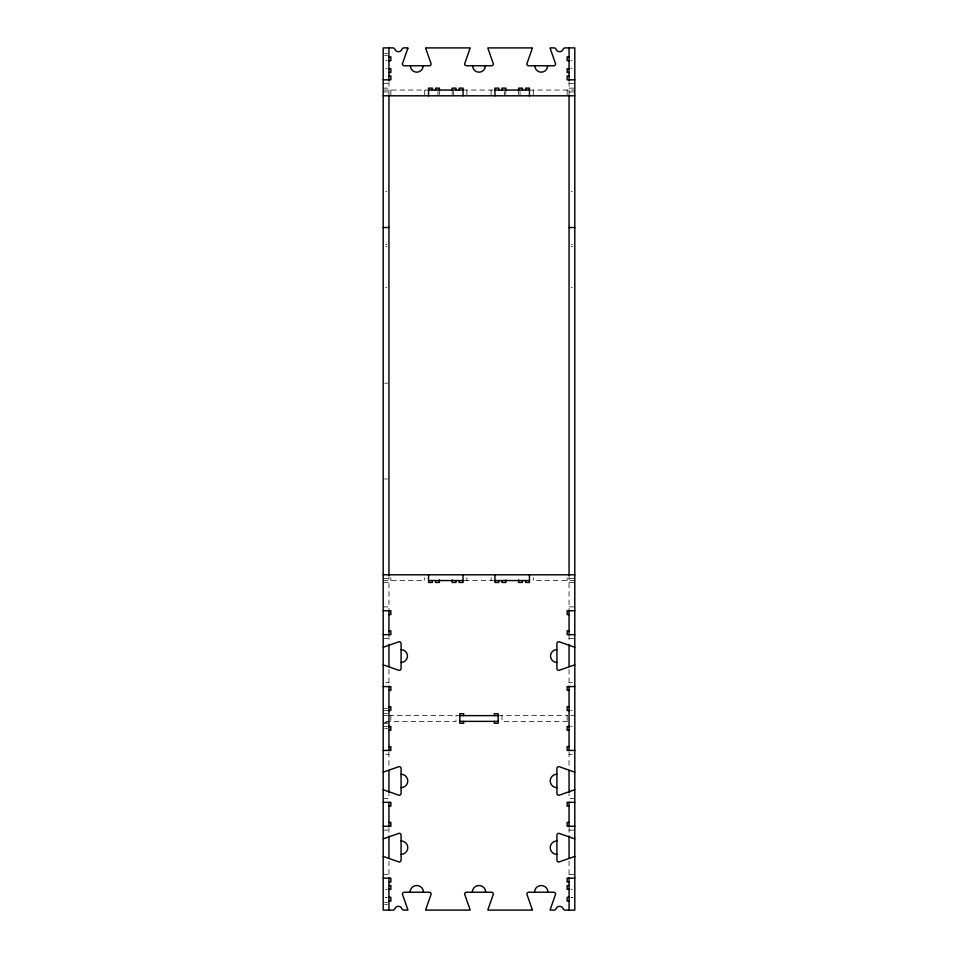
<?xml version="1.0" encoding="UTF-8"?>
<svg xmlns="http://www.w3.org/2000/svg" width="958" height="958" viewBox="0 0 958 958"><rect width="100%" height="100%" fill="white"/><g stroke="black" fill="none" stroke-linecap="round" stroke-linejoin="round"><path stroke-width="0.72" stroke-dasharray="4.79 3.59" d="M384.637 53.648L387.511 53.648M384.637 55.564L387.511 55.564M385.715 60.438L386.793 60.438M571.207 60.438L572.285 60.438M385.715 68.653L386.793 68.653M571.207 68.653L572.285 68.653M383.2 83.669L388.948 83.669M569.052 83.669L574.8 83.669M383.2 88.136L388.948 88.136M569.052 88.136L574.8 88.136M383.2 90.052L428.549 90.052M463.037 90.052L494.963 90.052M529.451 90.052L574.8 90.052M383.2 91.968L388.948 91.968M569.052 91.968L574.8 91.968M385.715 191.6L386.793 191.6M571.207 191.6L572.285 191.6M385.715 244.458L386.793 244.458M571.207 244.458L572.285 244.458M385.715 246.685L387.032 246.685M570.968 246.685L572.884 246.685M385.715 287.4L386.793 287.4M571.207 287.4L572.285 287.4M384.637 383.2L387.511 383.2M384.637 479L387.511 479M383.2 578.632L388.948 578.632M569.052 578.632L574.8 578.632M383.2 580.548L424.717 580.548L424.717 577.674M464.307 580.548L493.693 580.548M574.8 580.548L533.283 580.548L533.283 577.674M383.2 582.464L388.948 582.464M569.052 582.464L574.8 582.464M383.2 606.893L388.948 606.893M569.052 606.893L574.8 606.893M383.2 638.507L388.948 638.507M569.052 638.507L574.8 638.507M385.715 682.731L388.948 682.731M569.052 682.731L572.285 682.731M383.2 708.597L387.511 708.597M383.2 710.513L387.511 710.513M571.207 710.513L572.285 710.513M383.2 713.71L387.511 713.71M383.2 715.626L387.511 715.626M388.948 715.626L459.84 715.626M498.16 715.626L567.567 715.626M570.968 715.626L574.8 715.626M385.751 721.374L456.008 721.374L456.008 715.626M567.567 721.374L501.992 721.374L501.992 715.626M383.2 722.655L387.511 722.655M383.2 723.29L387.511 723.29M383.2 726.487L387.511 726.487M571.207 726.487L572.285 726.487M384.637 728.403L387.511 728.403M385.715 754.269L388.948 754.269M569.052 754.269L572.285 754.269M383.2 798.493L388.948 798.493L388.948 794.074M574.8 798.493L569.052 798.493L569.052 794.074M383.2 830.107L388.948 830.107M569.052 830.107L574.8 830.107M383.2 874.331L388.948 874.331M569.052 874.331L574.8 874.331M385.595 889.347L387.032 889.347M571.207 889.347L572.405 889.347M385.595 897.323L387.032 897.323M571.447 897.323L572.405 897.323M385.715 897.562L386.793 897.562M571.207 897.562L572.285 897.562M384.637 902.436L387.511 902.436M384.637 904.352L387.511 904.352M569.052 81.514L569.052 95.8M569.052 574.8L569.052 610.725M569.052 634.675L569.052 642.926M569.052 669.462L569.052 684.886M569.052 752.114L569.052 767.538M569.052 827.556L569.052 834.526M569.052 861.062L569.052 876.486M567.136 90.052L567.136 95.8M567.136 577.674L567.136 580.548M567.136 715.626L567.136 721.374M533.283 90.052L533.283 95.8M520.038 91.489L520.038 95.8M518.601 91.489L518.601 94.519M505.824 91.489L505.824 94.519M504.387 91.489L504.387 95.8M491.131 90.052L491.131 95.8M491.131 577.674L491.131 580.548M466.869 90.052L466.869 95.8M466.869 577.674L466.869 580.548M453.613 91.489L453.613 95.8M452.176 91.489L452.176 94.519M439.399 91.489L439.399 94.519M437.962 91.489L437.962 95.8M424.717 90.052L424.717 95.8M390.864 90.052L390.864 95.8M390.864 577.674L390.864 580.548M390.864 715.626L390.864 721.374M388.948 81.514L388.948 95.8M388.948 574.8L388.948 610.725M388.948 634.675L388.948 642.926M388.948 669.462L388.948 684.886M388.948 752.114L388.948 767.538M388.948 827.556L388.948 834.526M388.948 861.062L388.948 876.486"/><path stroke-width="1.44" d="M388.948 56.845L390.864 56.845L390.864 60.677L388.313 60.677M569.052 56.845L567.136 56.845L567.136 60.677L569.687 60.677M388.313 68.653L390.864 68.653L390.864 72.485L388.948 72.485M569.687 68.653L567.136 68.653L567.136 72.485L569.052 72.485M388.948 76.005L390.864 76.005L390.864 79.837L383.2 79.837M569.052 76.005L567.136 76.005L567.136 79.837L574.8 79.837M428.549 90.052L463.037 90.052M494.963 90.052L529.451 90.052M383.2 95.8L574.8 95.8M383.2 227.525L388.948 227.525M569.052 227.525L574.8 227.525M383.2 574.8L574.8 574.8M428.549 580.548L463.037 580.548M494.963 580.548L529.451 580.548M383.2 610.725L390.864 610.725L390.864 614.557L388.948 614.557M574.8 610.725L567.136 610.725L567.136 614.557L569.052 614.557M388.948 630.843L390.864 630.843L390.864 634.675L383.2 634.675M569.052 630.843L567.136 630.843L567.136 634.675L574.8 634.675M383.2 686.563L390.864 686.563L390.864 690.395L388.948 690.395M574.8 686.563L567.136 686.563L567.136 690.395L569.052 690.395M388.948 706.681L390.864 706.681L390.864 710.513L388.313 710.513M569.052 706.681L567.136 706.681L567.136 710.513L569.687 710.513M459.84 715.626L498.16 715.626M459.84 721.374L498.16 721.374M388.313 726.487L390.864 726.487L390.864 730.319L388.948 730.319M569.687 726.487L567.136 726.487L567.136 730.319L569.052 730.319M388.948 746.605L390.864 746.605L390.864 750.437L383.2 750.437M569.052 746.605L567.136 746.605L567.136 750.437L574.8 750.437M383.2 802.325L390.864 802.325L390.864 806.157L388.948 806.157M574.8 802.325L567.136 802.325L567.136 806.157L569.052 806.157M388.948 822.443L390.864 822.443L390.864 826.275L383.2 826.275M569.052 822.443L567.136 822.443L567.136 826.275L574.8 826.275M383.2 878.163L390.864 878.163L390.864 881.995L388.948 881.995M574.8 878.163L567.136 878.163L567.136 881.995L569.052 881.995M388.948 885.515L390.864 885.515L390.864 889.347L388.469 889.347M569.052 885.515L567.136 885.515L567.136 889.347L569.531 889.347M388.469 897.323L390.864 897.323L390.864 901.155L388.948 901.155M569.531 897.323L567.136 897.323L567.136 901.155L569.052 901.155M569.052 47.9L569.052 80.077M569.052 95.321L569.052 575.279M569.052 610.725L569.052 634.675M569.052 644.399L569.052 666.517M569.052 686.323L569.052 750.677M569.052 770.483L569.052 792.601M569.052 802.325L569.052 826.275M569.052 835.999L569.052 858.117M569.052 877.708L569.052 910.1M529.451 95.8L529.451 88.136L525.619 88.136L525.619 90.052M529.451 574.8L529.451 582.464L525.619 582.464L525.619 580.548M522.433 90.052L522.433 88.136L518.601 88.136L518.601 90.687M522.433 580.548L522.433 582.464L518.601 582.464L518.601 579.913M505.824 90.687L505.824 88.136L501.992 88.136L501.992 90.052M505.824 579.913L505.824 582.464L501.992 582.464L501.992 580.548M498.795 90.052L498.795 88.136L494.963 88.136L494.963 95.8M498.795 580.548L498.795 582.464L494.963 582.464L494.963 574.8M494.328 715.626L494.328 713.71L498.16 713.71L498.16 723.29L494.328 723.29L494.328 721.374M463.672 715.626L463.672 713.71L459.84 713.71L459.84 723.29L463.672 723.29L463.672 721.374M463.037 95.8L463.037 88.136L459.205 88.136L459.205 90.052M463.037 574.8L463.037 582.464L459.205 582.464L459.205 580.548M456.008 90.052L456.008 88.136L452.176 88.136L452.176 90.687M456.008 580.548L456.008 582.464L452.176 582.464L452.176 579.913M439.399 90.687L439.399 88.136L435.567 88.136L435.567 90.052M439.399 579.913L439.399 582.464L435.567 582.464L435.567 580.548M432.381 90.052L432.381 88.136L428.549 88.136L428.549 95.8M432.381 580.548L432.381 582.464L428.549 582.464L428.549 574.8M388.948 47.9L388.948 80.077M388.948 95.321L388.948 575.279M388.948 610.725L388.948 634.675M388.948 644.399L388.948 666.517M388.948 686.323L388.948 750.677M388.948 770.483L388.948 792.601M388.948 802.325L388.948 826.275M388.948 835.999L388.948 858.117M388.948 877.708L388.948 910.1M383.2 647.165A1.916 1.916 0 0 0 383.751 647.081L399.163 641.68A1.916 1.916 0 0 1 401.079 643.596L401.079 668.504A1.916 1.916 0 0 1 399.163 670.42L383.751 665.032A1.916 1.916 0 0 0 383.2 664.948M401.079 649.668A6.383 6.383 0 0 1 407.473 656.05A6.383 6.383 0 0 1 401.079 662.445M574.8 664.948A1.916 1.916 0 0 0 574.249 665.032L558.837 670.42A1.916 1.916 0 0 1 556.921 668.504L556.921 643.596A1.916 1.916 0 0 1 558.837 641.68L574.249 647.081A1.916 1.916 0 0 0 574.8 647.165M556.921 662.445A6.383 6.383 0 0 1 550.527 656.05A6.383 6.383 0 0 1 556.921 649.668M410.06 892.221A6.706 6.706 0 0 1 416.766 885.515A6.706 6.706 0 0 1 423.472 892.221M472.294 892.221A6.706 6.706 0 0 1 479 885.515A6.706 6.706 0 0 1 485.706 892.221M534.528 892.221A6.706 6.706 0 0 1 541.234 885.515A6.706 6.706 0 0 1 547.94 892.221M383.2 856.548A1.916 1.916 0 0 1 383.751 856.632L399.163 862.02A1.916 1.916 0 0 0 401.079 860.104L401.079 835.196A1.916 1.916 0 0 0 399.163 833.28L383.751 838.681A1.916 1.916 0 0 1 383.2 838.765M401.079 840.944A6.706 6.706 0 0 1 407.785 847.65A6.706 6.706 0 0 1 401.079 854.356M383.2 789.835A1.916 1.916 0 0 1 383.751 789.919L399.163 795.32A1.916 1.916 0 0 0 401.079 793.404L401.079 768.496A1.916 1.916 0 0 0 399.163 766.58L383.751 771.968A1.916 1.916 0 0 1 383.2 772.052M401.079 774.244A6.706 6.706 0 0 1 407.785 780.95A6.706 6.706 0 0 1 401.079 787.656M574.8 772.052A1.916 1.916 0 0 1 574.249 771.968L558.837 766.58A1.916 1.916 0 0 0 556.921 768.496L556.921 793.404A1.916 1.916 0 0 0 558.837 795.32L574.249 789.919A1.916 1.916 0 0 1 574.8 789.835M556.921 787.656A6.706 6.706 0 0 1 550.215 780.95A6.706 6.706 0 0 1 556.921 774.244M574.8 838.765A1.916 1.916 0 0 1 574.249 838.681L558.837 833.28A1.916 1.916 0 0 0 556.921 835.196L556.921 860.104A1.916 1.916 0 0 0 558.837 862.02L574.249 856.632A1.916 1.916 0 0 1 574.8 856.548M556.921 854.356A6.706 6.706 0 0 1 550.215 847.65A6.706 6.706 0 0 1 556.921 840.944M547.629 65.779A6.383 6.383 0 0 1 541.234 72.173A6.383 6.383 0 0 1 534.851 65.779M485.383 65.779A6.383 6.383 0 0 1 479 72.173A6.383 6.383 0 0 1 472.617 65.779M423.149 65.779A6.383 6.383 0 0 1 416.766 72.173A6.383 6.383 0 0 1 410.371 65.779M407.785 48.451L402.396 63.863A1.916 1.916 0 0 0 404.312 65.779L429.22 65.779A1.916 1.916 0 0 0 431.136 63.863L425.735 48.451A1.916 1.916 0 0 1 425.651 47.9L470.103 47.9A1.916 1.916 0 0 1 470.031 48.451L464.63 63.863A1.916 1.916 0 0 0 466.546 65.779L491.454 65.779A1.916 1.916 0 0 0 493.37 63.863L487.969 48.451A1.916 1.916 0 0 1 487.897 47.9L532.349 47.9A1.916 1.916 0 0 1 532.265 48.451L526.864 63.863A1.916 1.916 0 0 0 528.78 65.779L553.688 65.779A1.916 1.916 0 0 0 555.604 63.863L550.215 48.451A1.916 1.916 0 0 1 550.131 47.9L554.167 47.9A1.916 1.916 0 0 1 555.975 49.181A3.832 3.832 0 0 0 563.208 49.181A1.916 1.916 0 0 1 565.016 47.9L574.8 47.9L574.8 910.1L565.016 910.1A1.916 1.916 0 0 1 563.208 908.819A3.832 3.832 0 0 0 555.975 908.819A1.916 1.916 0 0 1 554.167 910.1L550.131 910.1A1.916 1.916 0 0 1 550.215 909.549L555.604 894.137A1.916 1.916 0 0 0 553.688 892.221L528.78 892.221A1.916 1.916 0 0 0 526.864 894.137L532.265 909.549A1.916 1.916 0 0 1 532.349 910.1L487.897 910.1A1.916 1.916 0 0 1 487.969 909.549L493.37 894.137A1.916 1.916 0 0 0 491.454 892.221L466.546 892.221A1.916 1.916 0 0 0 464.63 894.137L470.031 909.549A1.916 1.916 0 0 1 470.103 910.1L425.651 910.1A1.916 1.916 0 0 1 425.735 909.549L431.136 894.137A1.916 1.916 0 0 0 429.22 892.221L404.312 892.221A1.916 1.916 0 0 0 402.396 894.137L407.785 909.549A1.916 1.916 0 0 1 407.869 910.1L403.833 910.1A1.916 1.916 0 0 1 402.025 908.819A3.832 3.832 0 0 0 394.792 908.819A1.916 1.916 0 0 1 392.984 910.1L383.2 910.1L383.2 47.9L392.984 47.9A1.916 1.916 0 0 1 394.792 49.181A3.832 3.832 0 0 0 402.025 49.181A1.916 1.916 0 0 1 403.833 47.9L407.869 47.9A1.916 1.916 0 0 1 407.785 48.451"/></g></svg>
